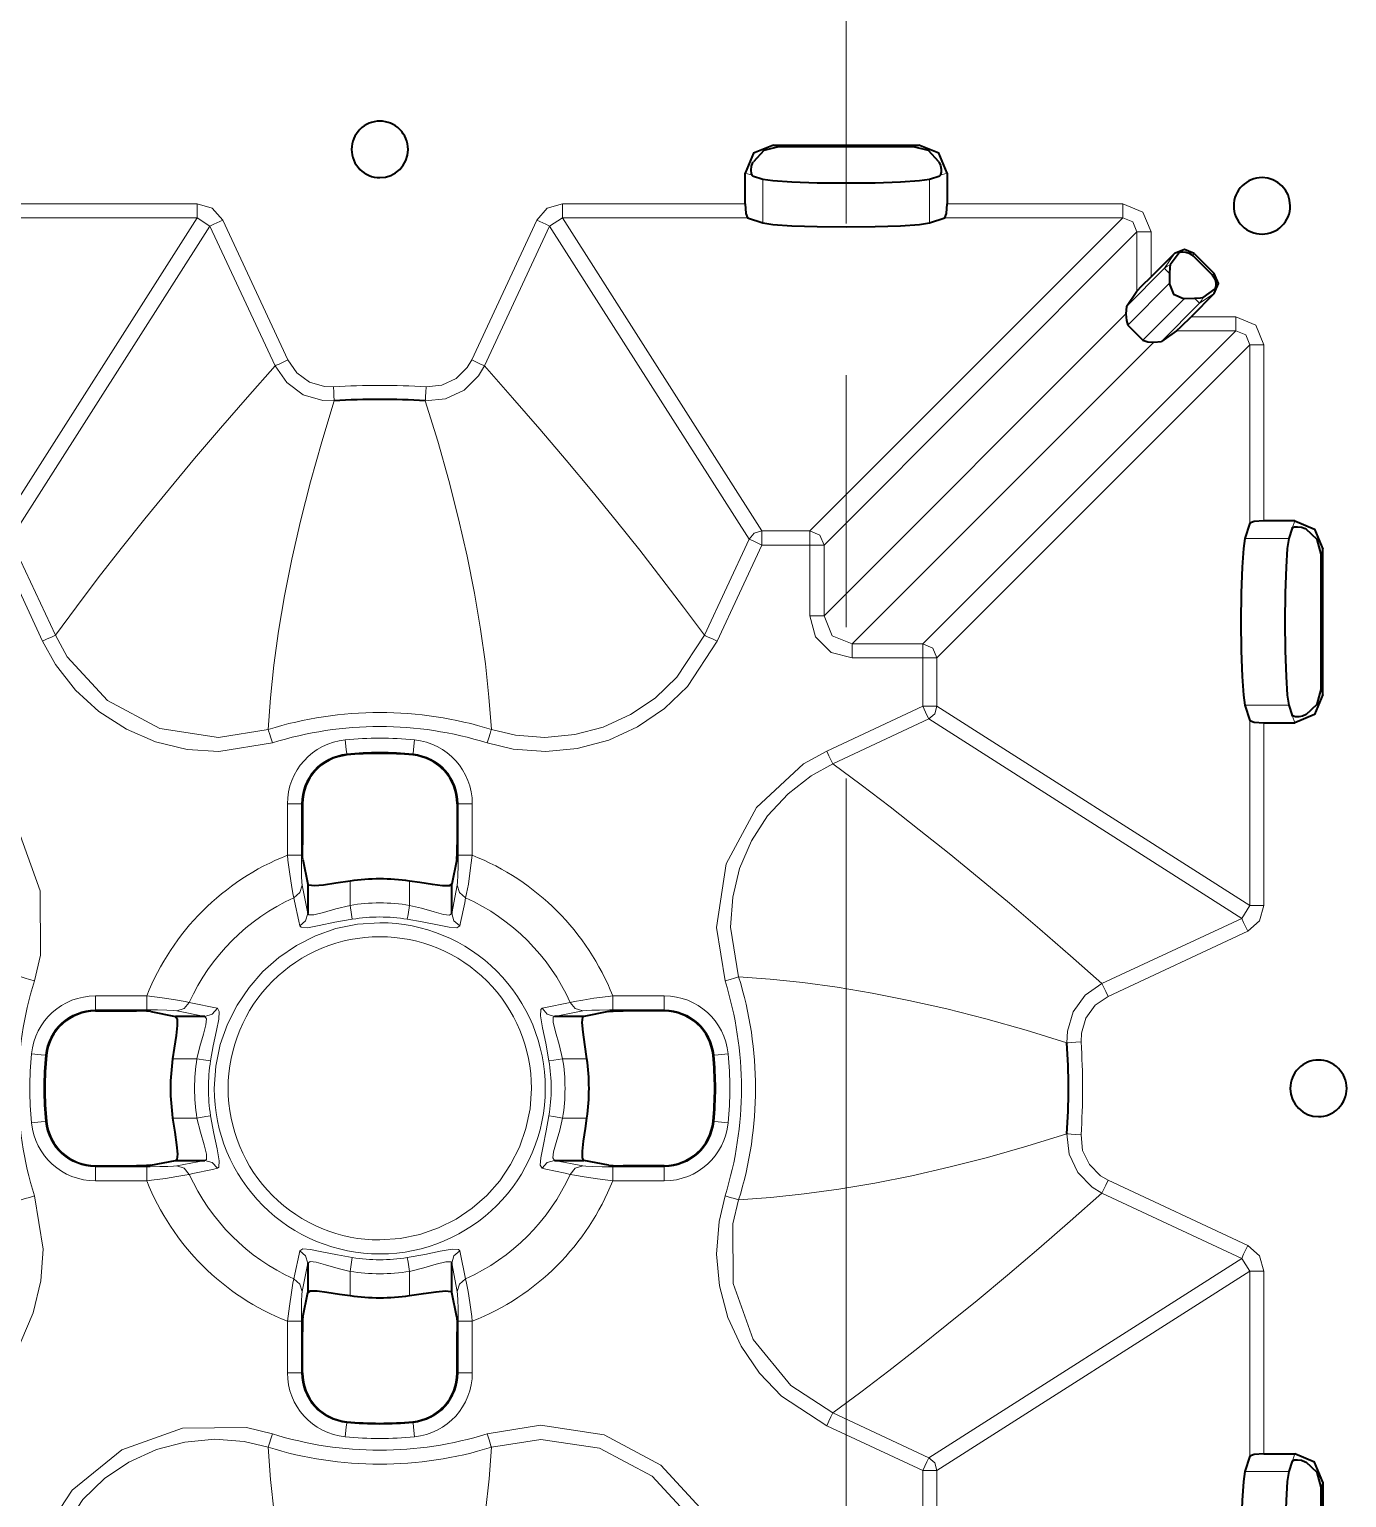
# Model space of a CAD drawing. Header units: millimetres. Extents: x 0 to 2941, y -405 to 1422.
# Drawn here: x 596.7 to 690.1, y 1024.2 to 1128.2 of the extents above; entities that cross this region are included whole.
import ezdxf

# ---------------------------------------------------------------- set-up
doc = ezdxf.new("R2010")
doc.units = ezdxf.units.MM
doc.layers.add('FINE', color=9, linetype='Continuous')
doc.layers.add('OUTLINE', color=7, linetype='Continuous')

msp = doc.modelspace()

# ---------------------------------------------------------------- linework, layer by layer
at = {"layer": 'FINE', "lineweight": 9}
for p, q in [((654.61, 1132.29), (654.61, 1114.43)), ((649.82, 1119.88), (649.47, 1119.99)), ((659.75, 1119.99), (659.39, 1119.88)), ((647.46, 1118.01), (647.94, 1117.86)), ((661.27, 1117.86), (661.76, 1118.01)), ((648.7, 1117.59), (648.7, 1114.49)), ((660.52, 1114.49), (660.52, 1117.59)), ((595.68, 1115.84), (608.63, 1115.84)), ((634.51, 1115.84), (647.46, 1115.84)), ((661.76, 1115.84), (674.21, 1115.84)), ((594.5, 1092.67), (608.63, 1114.84)), ((608.63, 1114.84), (595.51, 1114.84)), ((609.53, 1114.26), (608.63, 1114.84)), ((634.51, 1114.84), (633.6, 1114.26)), ((634.51, 1114.84), (648.63, 1092.67)), ((647.62, 1114.84), (634.51, 1114.84)), ((609.53, 1114.26), (595.41, 1092.09)), ((614.15, 1104.36), (609.53, 1114.26)), ((610.44, 1114.68), (615.05, 1104.78)), ((628.08, 1104.78), (632.7, 1114.68)), ((633.6, 1114.26), (628.98, 1104.36)), ((647.73, 1092.09), (633.6, 1114.26)), ((675.21, 1113.84), (653.04, 1091.67)), ((675.21, 1109.64), (675.21, 1113.84)), ((676.21, 1113.84), (676.21, 1110.66)), ((679.17, 1112.16), (679.27, 1112.31)), ((677.16, 1111.27), (674.46, 1108.57)), ((680.69, 1110.9), (680.54, 1110.8)), ((674.56, 1107.25), (677.52, 1110.21)), ((678.58, 1109.14), (675.63, 1106.18)), ((676.94, 1106.08), (679.65, 1108.79)), ((679.65, 1108.79), (680.69, 1109.48)), ((679.04, 1107.84), (682.21, 1107.84)), ((683.21, 1105.84), (661.04, 1083.67)), ((683.21, 1093.22), (683.21, 1105.84)), ((684.21, 1105.84), (684.21, 1093.38)), ((654.61, 1103.71), (654.61, 1085.85)), ((686.23, 1092.9), (686.39, 1093.38)), ((595.41, 1092.09), (598.58, 1085.28)), ((648.63, 1092.67), (652.04, 1092.67)), ((682.86, 1092.14), (685.97, 1092.14)), ((597.67, 1084.86), (594.5, 1091.67)), ((648.63, 1091.67), (645.46, 1084.86)), ((652.04, 1091.67), (648.63, 1091.67)), ((652.04, 1086.66), (652.04, 1091.67)), ((688.37, 1091.37), (688.26, 1091.02)), ((661.04, 1083.67), (661.04, 1080.26)), ((688.26, 1081.44), (688.37, 1081.09)), ((653.24, 1077.08), (660.04, 1080.26)), ((661.04, 1080.26), (683.21, 1066.13)), ((685.97, 1080.32), (682.86, 1080.32)), ((686.39, 1079.08), (686.23, 1079.56)), ((660.46, 1079.35), (653.66, 1076.18)), ((682.64, 1065.23), (660.46, 1079.35)), ((683.21, 1066.13), (683.21, 1079.25)), ((619.22, 1076.8), (619.22, 1076.88)), ((623.92, 1076.88), (623.91, 1076.8)), ((654.61, 1075.13), (654.61, 967.94)), ((615.02, 1069.7), (615.02, 1073.34)), ((616.02, 1073.34), (616.09, 1073.34)), ((616.02, 1073.34), (616.02, 1069.7)), ((627.05, 1073.34), (627.12, 1073.34)), ((627.12, 1069.7), (627.12, 1073.34)), ((628.12, 1073.34), (628.12, 1069.7)), ((616.07, 1067.58), (616.47, 1065.58)), ((619.46, 1066.15), (619.46, 1067.87)), ((623.67, 1067.87), (623.67, 1066.15)), ((626.67, 1065.58), (627.06, 1067.58)), ((682.64, 1065.23), (683.21, 1066.13)), ((672.73, 1060.61), (682.64, 1065.23)), ((683.06, 1064.32), (673.16, 1059.7)), ((601.42, 1059.74), (605.06, 1059.74)), ((638.07, 1059.74), (641.72, 1059.74)), ((605.06, 1058.74), (601.42, 1058.74)), ((601.42, 1058.67), (601.42, 1058.74)), ((609.18, 1058.29), (607.18, 1058.68)), ((635.96, 1058.68), (633.95, 1058.29)), ((641.72, 1058.74), (638.07, 1058.74)), ((641.72, 1058.74), (641.72, 1058.67)), ((597.88, 1055.54), (597.95, 1055.53)), ((645.18, 1055.53), (645.25, 1055.54)), ((606.89, 1055.29), (608.61, 1055.29)), ((634.52, 1055.29), (636.24, 1055.29)), ((597.95, 1050.85), (597.88, 1050.84)), ((608.61, 1051.09), (606.89, 1051.09)), ((645.25, 1050.84), (645.18, 1050.85)), ((601.42, 1047.64), (601.42, 1047.71)), ((601.42, 1047.64), (605.06, 1047.64)), ((607.18, 1047.7), (609.18, 1048.09)), ((633.95, 1048.09), (635.96, 1047.7)), ((638.07, 1047.64), (641.72, 1047.64)), ((641.72, 1047.71), (641.72, 1047.64)), ((605.06, 1046.64), (601.42, 1046.64)), ((641.72, 1046.64), (638.07, 1046.64)), ((673.16, 1046.68), (683.06, 1042.06)), ((682.64, 1041.15), (672.73, 1045.77)), ((660.46, 1027.03), (682.64, 1041.15)), ((683.21, 1040.25), (682.64, 1041.15)), ((616.47, 1040.8), (616.07, 1038.8)), ((619.46, 1038.51), (619.46, 1040.23)), ((627.06, 1038.8), (626.67, 1040.8)), ((683.21, 1040.25), (661.04, 1026.12)), ((683.21, 1027.13), (683.21, 1040.25)), ((684.21, 1040.25), (684.21, 1027.3)), ((615.02, 1033.04), (615.02, 1036.69)), ((616.02, 1036.69), (616.02, 1033.04)), ((628.12, 1036.69), (628.12, 1033.04)), ((616.09, 1033.04), (616.02, 1033.04)), ((627.12, 1033.04), (627.05, 1033.04)), ((619.22, 1029.51), (619.22, 1029.58)), ((623.91, 1029.58), (623.92, 1029.51)), ((653.66, 1030.2), (660.46, 1027.03)), ((686.39, 1027.3), (686.23, 1026.82)), ((661.04, 1026.12), (661.04, 1022.71)), ((685.97, 1026.06), (682.86, 1026.06)), ((688.26, 1024.94), (688.37, 1025.29))]:
    msp.add_line(p, q, dxfattribs=at)
for points in [[(608.63, 1114.84), (608.63, 1115.15), (608.63, 1115.84)], [(608.63, 1115.84), (609.7, 1115.52), (610.44, 1114.68)], [(632.7, 1114.68), (633.43, 1115.52), (634.51, 1115.84)], [(634.51, 1114.84), (634.51, 1115.15), (634.51, 1115.84)], [(674.21, 1114.84), (674.21, 1115.15), (674.21, 1115.84)], [(674.21, 1115.84), (675.63, 1115.25), (676.21, 1113.84)], [(652.04, 1092.67), (674.21, 1114.84), (661.59, 1114.84)], [(675.21, 1113.84), (674.92, 1114.55), (674.21, 1114.84)], [(609.53, 1114.26), (609.81, 1114.39), (610.44, 1114.68)], [(633.6, 1114.26), (633.32, 1114.39), (632.7, 1114.68)], [(675.21, 1113.84), (675.52, 1113.84), (676.21, 1113.84)], [(677.86, 1112.31), (677.16, 1111.27), (677.35, 1111.42), (677.57, 1111.51)], [(677.52, 1110.91), (677.26, 1111.17), (677.16, 1111.27)], [(679.65, 1108.79), (679.55, 1108.89), (679.29, 1109.15)], [(679.65, 1108.79), (679.79, 1108.98), (679.89, 1109.19)], [(653.04, 1091.67), (653.04, 1086.66), (674.42, 1108.04)], [(682.21, 1107.84), (682.21, 1107.15), (682.21, 1106.84)], [(682.21, 1107.84), (683.63, 1107.25), (684.21, 1105.84)], [(660.04, 1084.67), (682.21, 1106.84), (678.02, 1106.84)], [(683.21, 1105.84), (682.92, 1106.55), (682.21, 1106.84)], [(676.41, 1106.04), (655.04, 1084.67), (660.04, 1084.67)], [(684.21, 1105.84), (683.52, 1105.84), (683.21, 1105.84)], [(598.58, 1085.28), (600.07, 1087.3), (601.62, 1089.34), (603.24, 1091.42), (604.93, 1093.52), (606.67, 1095.66), (608.45, 1097.79), (610.29, 1099.95), (612.19, 1102.14), (614.15, 1104.36)], [(614.15, 1104.36), (614.23, 1104.4), (614.43, 1104.49), (614.72, 1104.62), (615.05, 1104.78)], [(618.34, 1101.88), (617.53, 1101.9), (616.14, 1102.31), (614.97, 1103.17), (614.15, 1104.36)], [(615.05, 1104.78), (615.69, 1103.86), (616.59, 1103.21), (617.65, 1102.89), (618.28, 1102.87)], [(628.98, 1104.36), (628.57, 1103.66), (627.54, 1102.64), (626.23, 1102.02), (624.79, 1101.88)], [(624.86, 1102.87), (625.96, 1102.99), (626.97, 1103.46), (627.76, 1104.24), (628.08, 1104.78)], [(628.98, 1104.36), (628.9, 1104.4), (628.7, 1104.49), (628.41, 1104.62), (628.08, 1104.78)], [(628.98, 1104.36), (630.98, 1102.1), (632.91, 1099.87), (634.78, 1097.67), (636.59, 1095.51), (638.33, 1093.37), (639.98, 1091.3), (641.56, 1089.27), (643.09, 1087.26), (644.56, 1085.28)], [(618.34, 1101.88), (618.34, 1101.97), (618.32, 1102.19), (618.3, 1102.5), (618.28, 1102.87)], [(624.79, 1101.88), (624.8, 1101.97), (624.81, 1102.19), (624.83, 1102.5), (624.86, 1102.87)], [(618.34, 1101.88), (617.45, 1098.97), (616.65, 1096.14), (615.94, 1093.37), (615.33, 1090.68), (614.82, 1088.07), (614.4, 1085.58), (614.07, 1083.17), (613.83, 1080.85), (613.66, 1078.61)], [(629.47, 1078.61), (629.3, 1080.89), (629.05, 1083.26), (628.71, 1085.72), (628.28, 1088.25), (627.76, 1090.87), (627.15, 1093.52), (626.46, 1096.24), (625.67, 1099.02), (624.79, 1101.88)], [(644.56, 1085.28), (647.73, 1092.09), (648.1, 1092.51), (648.63, 1092.67)], [(648.63, 1091.67), (648.01, 1091.96), (647.73, 1092.09)], [(648.63, 1091.67), (648.63, 1092.35), (648.63, 1092.67)], [(652.04, 1091.67), (652.04, 1092.35), (652.04, 1092.67)], [(652.04, 1092.67), (652.75, 1092.37), (653.04, 1091.67)], [(653.04, 1091.67), (652.73, 1091.67), (652.04, 1091.67)], [(653.04, 1086.66), (652.73, 1086.66), (652.04, 1086.66)], [(655.04, 1083.67), (653.54, 1084.07), (652.44, 1085.16), (652.04, 1086.66)], [(653.04, 1086.66), (653.62, 1085.25), (655.04, 1084.67)], [(597.67, 1084.86), (598.01, 1085.02), (598.3, 1085.15), (598.49, 1085.25), (598.58, 1085.28)], [(598.58, 1085.28), (599.42, 1083.76), (602.28, 1080.66), (605.99, 1078.68), (610.15, 1078.05), (613.66, 1078.61)], [(629.47, 1078.61), (631.17, 1078.21), (633.25, 1078.04), (635.38, 1078.24), (637.39, 1078.77), (639.34, 1079.66), (641.07, 1080.83), (642.61, 1082.31), (644.56, 1085.28)], [(645.46, 1084.86), (645.13, 1085.02), (644.84, 1085.15), (644.64, 1085.25), (644.56, 1085.28)], [(655.04, 1084.67), (655.04, 1084.35), (655.04, 1083.67)], [(660.04, 1084.67), (660.04, 1084.35), (660.04, 1083.67)], [(660.04, 1084.67), (660.75, 1084.37), (661.04, 1083.67)], [(660.04, 1080.26), (660.04, 1083.67), (655.04, 1083.67)], [(661.04, 1083.67), (660.73, 1083.67), (660.04, 1083.67)], [(661.04, 1080.26), (660.73, 1080.26), (660.04, 1080.26)], [(660.46, 1079.35), (660.33, 1079.63), (660.04, 1080.26)], [(661.04, 1080.26), (660.88, 1079.72), (660.46, 1079.35)], [(613.96, 1077.66), (613.85, 1078.01), (613.76, 1078.31), (613.69, 1078.52), (613.66, 1078.61)], [(629.17, 1077.66), (629.28, 1078.01), (629.38, 1078.31), (629.44, 1078.52), (629.47, 1078.61)], [(684.21, 1079.08), (684.21, 1066.13), (683.9, 1065.06), (683.06, 1064.32)], [(619.22, 1076.88), (619.19, 1077.18), (619.12, 1077.87)], [(623.92, 1076.88), (623.95, 1077.18), (624.02, 1077.87)], [(653.66, 1076.18), (653.62, 1076.26), (653.53, 1076.46), (653.39, 1076.75), (653.24, 1077.08)], [(653.66, 1076.18), (652.13, 1075.33), (650.49, 1074.06), (649.04, 1072.48), (647.9, 1070.73), (647.06, 1068.77), (646.57, 1066.74), (646.42, 1064.6), (646.99, 1061.09)], [(653.66, 1076.18), (655.67, 1074.69), (657.72, 1073.13), (659.79, 1071.51), (661.9, 1069.83), (664.04, 1068.08), (666.17, 1066.31), (668.32, 1064.47), (670.51, 1062.57), (672.73, 1060.61)], [(616.02, 1073.34), (615.71, 1073.34), (615.02, 1073.34)], [(628.12, 1073.34), (627.42, 1073.34), (627.12, 1073.34)], [(616.02, 1069.7), (615.71, 1069.7), (615.02, 1069.7)], [(615.48, 1066.68), (615.41, 1067), (615.31, 1067.57), (615.19, 1068.37), (615.06, 1069.36), (615.02, 1069.7)], [(616.02, 1069.7), (616.02, 1069.46), (616.02, 1068.76), (616.03, 1068.2), (616.05, 1067.8), (616.07, 1067.58)], [(627.06, 1067.58), (627.08, 1067.79), (627.1, 1068.27), (627.11, 1068.94), (627.12, 1069.7)], [(628.12, 1069.7), (627.42, 1069.7), (627.12, 1069.7)], [(628.12, 1069.7), (627.98, 1068.62), (627.84, 1067.66), (627.72, 1066.99), (627.65, 1066.68)], [(616.07, 1067.58), (615.91, 1067.05), (615.48, 1066.68)], [(627.65, 1066.68), (627.22, 1067.05), (627.06, 1067.58)], [(616.47, 1065.58), (616.53, 1065.48), (616.89, 1065.47), (617.57, 1065.64), (618.46, 1065.9), (619.46, 1066.15)], [(619.62, 1065.17), (619.57, 1065.51), (619.46, 1066.15)], [(623.51, 1065.17), (623.57, 1065.51), (623.67, 1066.15)], [(623.67, 1066.15), (624.53, 1065.94), (625.41, 1065.69), (626.07, 1065.51), (626.5, 1065.45), (626.67, 1065.58)], [(627.65, 1066.68), (627.58, 1066.34), (627.28, 1064.94), (627.23, 1064.69)], [(684.21, 1066.13), (683.52, 1066.13), (683.21, 1066.13)], [(616.47, 1065.58), (616.31, 1065.06), (615.9, 1064.69)], [(619.62, 1065.17), (618.38, 1064.95), (617.28, 1064.72), (616.44, 1064.57), (615.99, 1064.6), (615.9, 1064.69)], [(627.23, 1064.69), (626.82, 1065.06), (626.67, 1065.58)], [(683.06, 1064.32), (682.77, 1064.94), (682.64, 1065.23)], [(597.1, 1060.8), (596.75, 1060.91), (596.44, 1061), (596.23, 1061.07), (596.15, 1061.09)], [(646.99, 1061.09), (646.9, 1061.07), (646.69, 1061), (646.39, 1060.91), (646.03, 1060.8)], [(670.25, 1056.41), (667.35, 1057.31), (664.51, 1058.11), (661.75, 1058.81), (659.06, 1059.42), (656.45, 1059.94), (653.96, 1060.36), (651.55, 1060.69), (649.23, 1060.93), (646.99, 1061.09)], [(601.42, 1058.74), (601.42, 1059.05), (601.42, 1059.74)], [(605.06, 1059.74), (605.06, 1059.05), (605.06, 1058.74)], [(605.06, 1059.74), (606.14, 1059.6), (607.1, 1059.46), (607.77, 1059.34), (608.07, 1059.28)], [(635.06, 1059.28), (635.37, 1059.35), (635.94, 1059.44), (636.74, 1059.57), (637.74, 1059.7), (638.07, 1059.74)], [(638.07, 1059.74), (638.07, 1059.05), (638.07, 1058.74)], [(641.72, 1059.74), (641.72, 1059.05), (641.72, 1058.74)], [(670.25, 1056.41), (670.28, 1057.23), (670.69, 1058.61), (671.54, 1059.78), (672.73, 1060.61)], [(673.16, 1059.7), (672.24, 1059.07), (671.59, 1058.17), (671.27, 1057.1), (671.25, 1056.48)], [(673.16, 1059.7), (673, 1060.04), (672.86, 1060.33), (672.77, 1060.53), (672.73, 1060.61)], [(607.18, 1058.68), (606.96, 1058.7), (606.49, 1058.72), (605.82, 1058.74), (605.06, 1058.74)], [(608.07, 1059.28), (607.71, 1058.85), (607.18, 1058.68)], [(608.07, 1059.28), (608.42, 1059.2), (609.82, 1058.91), (610.06, 1058.86)], [(610.06, 1058.86), (609.7, 1058.45), (609.18, 1058.29)], [(633.55, 1055.14), (633.32, 1056.38), (633.09, 1057.48), (632.95, 1058.32), (632.97, 1058.77), (633.07, 1058.86)], [(633.07, 1058.86), (633.42, 1058.93), (634.81, 1059.23), (635.06, 1059.28)], [(633.07, 1058.86), (633.43, 1058.45), (633.95, 1058.29)], [(635.06, 1059.28), (635.42, 1058.85), (635.96, 1058.68)], [(638.07, 1058.74), (637.84, 1058.74), (637.14, 1058.73), (636.58, 1058.72), (636.18, 1058.7), (635.96, 1058.68)], [(608.61, 1055.29), (608.82, 1056.15), (609.07, 1057.03), (609.25, 1057.69), (609.3, 1058.12), (609.18, 1058.29)], [(633.95, 1058.29), (633.86, 1058.23), (633.85, 1057.87), (634.02, 1057.19), (634.27, 1056.3), (634.52, 1055.29)], [(597.88, 1055.54), (597.58, 1055.57), (596.89, 1055.64)], [(645.25, 1055.54), (645.55, 1055.57), (646.25, 1055.64)], [(671.25, 1056.48), (670.88, 1056.46), (670.56, 1056.44), (670.34, 1056.42), (670.25, 1056.41)], [(609.58, 1055.14), (609.24, 1055.19), (608.61, 1055.29)], [(633.55, 1055.14), (633.89, 1055.19), (634.52, 1055.29)], [(597.88, 1050.84), (597.58, 1050.81), (596.89, 1050.74)], [(609.58, 1051.25), (609.24, 1051.19), (608.61, 1051.09)], [(609.18, 1048.09), (609.28, 1048.15), (609.29, 1048.52), (609.12, 1049.19), (608.86, 1050.08), (608.61, 1051.09)], [(609.58, 1051.25), (609.81, 1050), (610.04, 1048.9), (610.18, 1048.06), (610.16, 1047.61), (610.06, 1047.53)], [(633.55, 1051.25), (633.89, 1051.19), (634.52, 1051.09)], [(634.52, 1051.09), (634.32, 1050.23), (634.06, 1049.35), (633.88, 1048.69), (633.83, 1048.26), (633.95, 1048.09)], [(645.25, 1050.84), (645.55, 1050.81), (646.25, 1050.74)], [(646.99, 1045.29), (649.27, 1045.45), (651.64, 1045.71), (654.09, 1046.05), (656.63, 1046.48), (659.25, 1047), (661.89, 1047.6), (664.61, 1048.3), (667.4, 1049.09), (670.25, 1049.97)], [(671.25, 1049.9), (670.88, 1049.92), (670.56, 1049.95), (670.34, 1049.96), (670.25, 1049.97)], [(672.73, 1045.77), (672.03, 1046.18), (671.02, 1047.22), (670.4, 1048.53), (670.25, 1049.97)], [(671.25, 1049.9), (671.36, 1048.79), (671.84, 1047.79), (672.62, 1046.99), (673.16, 1046.68)], [(601.42, 1047.64), (601.42, 1047.33), (601.42, 1046.64)], [(605.06, 1047.64), (605.29, 1047.64), (605.99, 1047.65), (606.55, 1047.66), (606.96, 1047.68), (607.18, 1047.7)], [(605.06, 1047.64), (605.06, 1047.33), (605.06, 1046.64)], [(607.18, 1047.7), (607.71, 1047.53), (608.07, 1047.1)], [(610.06, 1047.53), (609.7, 1047.94), (609.18, 1048.09)], [(633.95, 1048.09), (633.43, 1047.94), (633.07, 1047.53)], [(635.06, 1047.1), (634.71, 1047.18), (633.32, 1047.47), (633.07, 1047.53)], [(635.96, 1047.7), (635.42, 1047.53), (635.06, 1047.1)], [(635.96, 1047.7), (636.17, 1047.68), (636.65, 1047.66), (637.32, 1047.64), (638.07, 1047.64)], [(638.07, 1047.64), (638.07, 1047.33), (638.07, 1046.64)], [(641.72, 1047.64), (641.72, 1047.33), (641.72, 1046.64)], [(608.07, 1047.1), (607.76, 1047.04), (607.19, 1046.94), (606.39, 1046.81), (605.39, 1046.68), (605.06, 1046.64)], [(638.07, 1046.64), (636.99, 1046.78), (636.04, 1046.92), (635.36, 1047.04), (635.06, 1047.1)], [(673.16, 1046.68), (673, 1046.34), (672.86, 1046.06), (672.77, 1045.86), (672.73, 1045.77)], [(597.1, 1045.58), (597.71, 1041.8), (597.56, 1039.55), (597.02, 1037.3), (596.14, 1035.23), (594.89, 1033.29), (593.37, 1031.63), (591.54, 1030.21), (589.89, 1029.3)], [(597.1, 1045.58), (596.75, 1045.47), (596.44, 1045.38), (596.23, 1045.31), (596.15, 1045.29)], [(646.99, 1045.29), (646.9, 1045.31), (646.69, 1045.38), (646.39, 1045.47), (646.03, 1045.58)], [(646.99, 1045.29), (646.59, 1043.59), (646.61, 1039.38), (648.03, 1035.41), (650.69, 1032.14), (653.66, 1030.2)], [(672.73, 1045.77), (670.47, 1043.78), (668.25, 1041.84), (666.05, 1039.97), (663.88, 1038.17), (661.75, 1036.43), (659.68, 1034.78), (657.64, 1033.19), (655.64, 1031.67), (653.66, 1030.2)], [(683.06, 1042.06), (682.77, 1041.44), (682.64, 1041.15)], [(683.06, 1042.06), (683.9, 1041.32), (684.21, 1040.25)], [(615.48, 1039.7), (615.55, 1040.04), (615.85, 1041.44), (615.9, 1041.69)], [(615.9, 1041.69), (616.31, 1041.32), (616.47, 1040.8)], [(619.46, 1040.23), (618.61, 1040.44), (617.72, 1040.69), (617.07, 1040.87), (616.63, 1040.93), (616.47, 1040.8)], [(619.62, 1041.21), (619.57, 1040.87), (619.46, 1040.23)], [(623.51, 1041.21), (624.75, 1041.43), (625.85, 1041.66), (626.69, 1041.81), (627.15, 1041.78), (627.23, 1041.69)], [(623.67, 1040.23), (623.57, 1040.87), (623.51, 1041.21)], [(626.67, 1040.8), (626.82, 1041.32), (627.23, 1041.69)], [(627.23, 1041.69), (627.31, 1041.34), (627.6, 1039.94), (627.65, 1039.7)], [(626.67, 1040.8), (626.6, 1040.9), (626.24, 1040.91), (625.57, 1040.74), (624.68, 1040.48), (623.67, 1040.23)], [(684.21, 1040.25), (683.52, 1040.25), (683.21, 1040.25)], [(615.02, 1036.69), (615.16, 1037.77), (615.3, 1038.72), (615.41, 1039.39), (615.48, 1039.7)], [(615.48, 1039.7), (615.91, 1039.33), (616.07, 1038.8)], [(627.06, 1038.8), (627.22, 1039.33), (627.65, 1039.7)], [(627.65, 1039.7), (627.72, 1039.39), (627.82, 1038.81), (627.94, 1038.02), (628.08, 1037.02), (628.12, 1036.69)], [(616.07, 1038.8), (616.05, 1038.59), (616.03, 1038.11), (616.02, 1037.44), (616.02, 1036.69)], [(627.12, 1033.04), (627.12, 1036.69), (627.12, 1036.92), (627.11, 1037.62), (627.1, 1038.18), (627.08, 1038.58), (627.06, 1038.8)], [(615.02, 1036.69), (615.71, 1036.69), (616.02, 1036.69)], [(627.12, 1036.69), (627.42, 1036.69), (628.12, 1036.69)], [(615.02, 1033.04), (615.71, 1033.04), (616.02, 1033.04)], [(627.12, 1033.04), (627.42, 1033.04), (628.12, 1033.04)], [(619.12, 1028.51), (619.19, 1029.2), (619.22, 1029.51)], [(623.92, 1029.51), (623.95, 1029.2), (624.02, 1028.51)], [(653.66, 1030.2), (653.62, 1030.12), (653.53, 1029.92), (653.39, 1029.63), (653.24, 1029.3)], [(613.66, 1027.77), (613.69, 1027.86), (613.76, 1028.07), (613.85, 1028.37), (613.96, 1028.72)], [(629.47, 1027.77), (629.44, 1027.86), (629.38, 1028.07), (629.28, 1028.37), (629.17, 1028.72)], [(613.66, 1027.77), (611.96, 1028.17), (609.89, 1028.34), (607.75, 1028.14), (605.74, 1027.61), (603.79, 1026.72), (602.07, 1025.56), (600.52, 1024.07), (598.58, 1021.1)], [(613.66, 1027.77), (613.83, 1025.49), (614.08, 1023.12), (614.42, 1020.66), (614.85, 1018.13), (615.37, 1015.51), (615.98, 1012.86), (616.67, 1010.14), (617.46, 1007.36), (618.34, 1004.5)], [(624.79, 1004.5), (625.69, 1007.41), (626.49, 1010.24), (627.19, 1013.01), (627.8, 1015.7), (628.31, 1018.31), (628.73, 1020.8), (629.06, 1023.21), (629.31, 1025.53), (629.47, 1027.77)], [(644.56, 1021.1), (643.71, 1022.62), (640.86, 1025.72), (637.14, 1027.7), (632.98, 1028.33), (629.47, 1027.77)], [(660.46, 1027.03), (660.33, 1026.75), (660.04, 1026.12)], [(660.46, 1027.03), (660.88, 1026.66), (661.04, 1026.12)], [(661.04, 1026.12), (660.73, 1026.12), (660.04, 1026.12)]]:
    msp.add_lwpolyline(points, dxfattribs=at)
for points in [[(624.86, 1102.87, 0.033061), (618.28, 1102.87)], [(645.46, 1084.86), (643.36, 1081.65), (641.74, 1080.09), (639.83, 1078.79), (637.79, 1077.85), (635.55, 1077.25), (633.32, 1077.05), (631.01, 1077.22), (629.17, 1077.66, 0.151846), (613.96, 1077.66), (610.17, 1077.05), (607.93, 1077.2), (605.68, 1077.74), (603.61, 1078.62), (601.67, 1079.87), (600.01, 1081.39), (598.59, 1083.21), (597.67, 1084.86)], [(583.09, 1080.26), (589.89, 1077.08), (593.11, 1074.99), (595.97, 1071.46), (597.5, 1067.18), (597.53, 1062.63), (597.1, 1060.8, 0.151878), (597.1, 1045.58)], [(629.47, 1078.61, 0.151877), (613.66, 1078.61)], [(619.12, 1077.87, 0.385546), (615.02, 1073.34)], [(624.02, 1077.87, 0.049527), (619.12, 1077.87)], [(628.12, 1073.34, 0.385521), (624.02, 1077.87)], [(619.22, 1076.88, 0.385495), (616.02, 1073.34)], [(623.92, 1076.88, 0.04952), (619.22, 1076.88)], [(627.12, 1073.34, 0.385525), (623.92, 1076.88)], [(660.04, 1022.71), (660.04, 1026.12), (653.24, 1029.3), (650.03, 1031.39), (648.47, 1033.01), (647.16, 1034.93), (646.23, 1036.97), (645.63, 1039.2), (645.42, 1041.44), (645.6, 1043.75), (646.03, 1045.58, 0.151878), (646.03, 1060.8), (645.42, 1064.58), (646.11, 1069.08), (648.25, 1073.09), (651.59, 1076.17), (653.24, 1077.08)], [(615.02, 1069.7, 0.206663), (605.06, 1059.74)], [(638.07, 1059.74, 0.206666), (628.12, 1069.7)], [(615.9, 1064.69), (615.83, 1065.04), (615.53, 1066.44), (615.48, 1066.68, 0.182791), (608.07, 1059.28)], [(623.67, 1066.15, 0.080666), (619.46, 1066.15)], [(635.06, 1059.28, 0.18277), (627.65, 1066.68)], [(627.23, 1064.69), (627.02, 1064.56), (626.48, 1064.6), (625.66, 1064.76), (624.57, 1064.98), (623.51, 1065.17, 0.080628), (619.62, 1065.17)], [(646.99, 1045.29, 0.151867), (646.99, 1061.09)], [(601.42, 1059.74, 0.385532), (596.89, 1055.64)], [(646.25, 1055.64, 0.385523), (641.72, 1059.74)], [(601.42, 1058.74, 0.385532), (597.88, 1055.54)], [(610.06, 1058.86), (610.19, 1058.64), (610.16, 1058.1), (610, 1057.28), (609.77, 1056.19), (609.58, 1055.14, 0.080622), (609.58, 1051.25)], [(645.25, 1055.54, 0.38554), (641.72, 1058.74)], [(596.89, 1055.64, 0.049472), (596.89, 1050.74, 0.385535), (601.42, 1046.64)], [(597.88, 1055.54, 0.049515), (597.88, 1050.84)], [(641.72, 1046.64, 0.385527), (646.25, 1050.74, 0.049524), (646.25, 1055.64)], [(645.25, 1050.84, 0.049487), (645.25, 1055.54)], [(671.25, 1049.9, 0.033081), (671.25, 1056.48)], [(608.61, 1055.29, 0.080591), (608.61, 1051.09)], [(633.07, 1047.53), (632.94, 1047.74), (632.98, 1048.28), (633.14, 1049.1), (633.36, 1050.19), (633.55, 1051.25, 0.080622), (633.55, 1055.14)], [(636.24, 1051.09), (634.52, 1051.09, 0.080621), (634.52, 1055.29)], [(597.88, 1050.84, 0.38554), (601.42, 1047.64)], [(641.72, 1047.64, 0.385532), (645.25, 1050.84)], [(610.06, 1047.53), (609.71, 1047.45), (608.32, 1047.15), (608.07, 1047.1, 0.182781), (615.48, 1039.7)], [(605.06, 1046.64, 0.206666), (615.02, 1036.69)], [(627.65, 1039.7, 0.182791), (635.06, 1047.1)], [(628.12, 1036.69, 0.206663), (638.07, 1046.64)], [(615.9, 1041.69), (616.12, 1041.82), (616.66, 1041.78), (617.47, 1041.62), (618.56, 1041.4), (619.62, 1041.21, 0.080633), (623.51, 1041.21)], [(619.46, 1040.23, 0.080666), (623.67, 1040.23), (623.67, 1038.51)], [(615.02, 1033.04, 0.385521), (619.12, 1028.51)], [(616.02, 1033.04, 0.385539), (619.22, 1029.51)], [(623.92, 1029.51, 0.385535), (627.12, 1033.04)], [(624.02, 1028.51, 0.38555), (628.12, 1033.04)], [(619.22, 1029.51, 0.04952), (623.92, 1029.51)], [(597.67, 1021.52), (599.77, 1024.73), (603.3, 1027.59), (607.58, 1029.13), (612.12, 1029.16), (613.96, 1028.72, 0.151851), (629.17, 1028.72), (632.96, 1029.33), (637.46, 1028.65), (641.47, 1026.51), (644.55, 1023.17)], [(619.12, 1028.51, 0.049524), (624.02, 1028.51)], [(613.66, 1027.77, 0.151877), (629.47, 1027.77)]]:
    msp.add_lwpolyline(points, format="xyb", dxfattribs=at)
for points in [[(609.84, 1053.19, 0.414214), (621.57, 1041.46, 0.414209), (633.29, 1053.19, 0.414218), (621.57, 1064.92), (619.98, 1064.81), (618.46, 1064.5), (617.02, 1063.99), (615.67, 1063.31), (614.42, 1062.46), (613.29, 1061.47), (612.3, 1060.34), (611.45, 1059.09), (610.77, 1057.74), (610.26, 1056.29), (609.95, 1054.77)], [(632.31, 1053.19, 0.414218), (621.57, 1063.93, 0.414214), (610.82, 1053.19, 0.414214), (621.57, 1042.45), (623.02, 1042.55), (624.41, 1042.83), (625.73, 1043.3), (626.97, 1043.92), (628.11, 1044.7), (629.15, 1045.61), (630.06, 1046.64), (630.83, 1047.79), (631.46, 1049.03), (631.92, 1050.35), (632.21, 1051.74)]]:
    msp.add_lwpolyline(points, format="xyb", close=True, dxfattribs=at)
at = {"layer": 'OUTLINE', "lineweight": 40}
for p, q in [((649.47, 1119.99), (659.75, 1119.99)), ((659.39, 1119.88), (649.82, 1119.88)), ((647.46, 1115.84), (647.46, 1118.01)), ((661.76, 1118.01), (661.76, 1115.84)), ((647.98, 1117.82), (647.94, 1117.86)), ((647.98, 1117.82), (648.7, 1117.59)), ((660.52, 1117.59), (661.24, 1117.82)), ((661.27, 1117.86), (661.24, 1117.82)), ((660.52, 1114.49), (661.59, 1114.84)), ((676.21, 1110.66), (677.86, 1112.31)), ((678.2, 1112.36), (677.57, 1111.51)), ((679.17, 1112.16), (679.2, 1112.14)), ((679.2, 1112.14), (680.51, 1110.82)), ((679.27, 1112.31), (680.69, 1110.9)), ((677.52, 1110.91), (677.52, 1110.21)), ((674.46, 1108.57), (675.21, 1109.64)), ((677.52, 1110.21), (677.52, 1110.14)), ((679.89, 1109.19), (680.74, 1109.82)), ((674.46, 1108.57), (674.42, 1108.04)), ((680.69, 1109.48), (679.04, 1107.84)), ((674.56, 1107.25), (675.63, 1106.18)), ((678.02, 1106.84), (676.94, 1106.08)), ((676.41, 1106.04), (676.94, 1106.08)), ((683.21, 1093.22), (682.86, 1092.14)), ((686.39, 1093.38), (684.21, 1093.38)), ((686.2, 1092.86), (685.97, 1092.14)), ((686.2, 1092.86), (686.23, 1092.9)), ((688.26, 1081.44), (688.26, 1091.02)), ((688.37, 1081.09), (688.37, 1091.37)), ((682.86, 1080.32), (683.21, 1079.25)), ((685.97, 1080.32), (686.2, 1079.6)), ((686.23, 1079.56), (686.2, 1079.6)), ((684.21, 1079.08), (686.39, 1079.08)), ((616.09, 1073.34), (616.09, 1070.43)), ((627.05, 1073.34), (627.05, 1070.43)), ((616.12, 1069.4), (616.47, 1067.65)), ((627.02, 1069.4), (626.67, 1067.65)), ((616.47, 1067.65), (616.47, 1065.58)), ((626.67, 1065.58), (626.67, 1067.65)), ((601.42, 1058.67), (604.33, 1058.67)), ((637.78, 1058.64), (636.03, 1058.29)), ((641.72, 1058.67), (638.81, 1058.67)), ((609.18, 1058.29), (607.1, 1058.29)), ((636.03, 1058.29), (633.95, 1058.29)), ((601.42, 1047.71), (604.33, 1047.71)), ((605.35, 1047.74), (607.1, 1048.09)), ((607.1, 1048.09), (609.18, 1048.09)), ((633.95, 1048.09), (636.03, 1048.09)), ((637.78, 1047.74), (636.03, 1048.09)), ((641.72, 1047.71), (638.81, 1047.71)), ((616.47, 1040.8), (616.47, 1038.73)), ((626.67, 1038.73), (626.67, 1040.8)), ((627.02, 1036.98), (626.67, 1038.73)), ((616.09, 1033.04), (616.09, 1035.95)), ((627.05, 1033.04), (627.05, 1035.95)), ((683.21, 1027.13), (682.86, 1026.06)), ((684.21, 1027.3), (686.39, 1027.3)), ((686.2, 1026.78), (686.23, 1026.82)), ((688.26, 1015.36), (688.26, 1024.94)), ((688.37, 1025.29), (688.37, 1015.01))]:
    msp.add_line(p, q, dxfattribs=at)
for points in [[(623.57, 1119.69, 0.414226), (621.57, 1121.69, 0.414226), (619.57, 1119.69, 0.414226), (621.57, 1117.69, 0.414176)], [(682.07, 1115.69, 0.414214), (684.07, 1113.69, 0.414226), (686.07, 1115.69, 0.414201), (684.07, 1117.69, 0.414214)], [(690.07, 1053.19, 0.414214), (688.07, 1055.19, 0.414226), (686.07, 1053.19, 0.414201), (688.07, 1051.19, 0.414214)]]:
    msp.add_lwpolyline(points, format="xyb", close=True, dxfattribs=at)
for points in [[(649.47, 1119.99), (648.04, 1119.42), (647.46, 1118.01)], [(661.76, 1118.01), (661.17, 1119.42), (659.75, 1119.99)], [(649.82, 1119.88), (648.78, 1119.6), (648.04, 1118.82)], [(661.17, 1118.82), (660.44, 1119.6), (659.39, 1119.88)], [(647.94, 1117.86), (647.89, 1117.99), (647.87, 1118.22), (647.91, 1118.49), (648, 1118.75), (648.04, 1118.82)], [(661.17, 1118.82), (661.29, 1118.55), (661.34, 1118.29), (661.34, 1118.07), (661.3, 1117.91), (661.27, 1117.86)], [(648.7, 1117.59), (649.41, 1117.48), (650.75, 1117.39), (652.55, 1117.33), (654.61, 1117.31), (656.66, 1117.33), (658.46, 1117.39), (659.8, 1117.48), (660.52, 1117.59)], [(647.46, 1115.84), (647.5, 1115.15), (647.62, 1114.84)], [(661.59, 1114.84), (661.71, 1115.15), (661.76, 1115.84)], [(647.62, 1114.84), (648.7, 1114.49), (649.41, 1114.37), (650.75, 1114.28), (652.55, 1114.22), (654.61, 1114.2), (656.66, 1114.22), (658.46, 1114.28), (659.8, 1114.37), (660.52, 1114.49)], [(679.27, 1112.31), (678.57, 1112.6), (677.86, 1112.31)], [(678.2, 1112.36), (678.28, 1112.4), (678.46, 1112.43), (678.67, 1112.42), (678.91, 1112.35), (679.11, 1112.22), (679.17, 1112.16)], [(676.21, 1110.66), (675.52, 1109.97), (675.21, 1109.64)], [(677.57, 1111.51), (677.54, 1111.33), (677.52, 1110.91)], [(680.51, 1110.82), (680.54, 1110.8), (680.69, 1110.6), (680.78, 1110.37), (680.81, 1110.17), (680.8, 1110), (680.76, 1109.87), (680.74, 1109.82)], [(680.69, 1109.48), (680.98, 1110.19), (680.69, 1110.9)], [(677.52, 1110.14), (677.81, 1109.43), (678.51, 1109.14)], [(678.51, 1109.14), (678.58, 1109.14), (679.29, 1109.15), (679.71, 1109.17), (679.89, 1109.19)], [(674.42, 1108.04), (674.46, 1107.57), (674.56, 1107.25)], [(678.02, 1106.84), (678.35, 1107.15), (679.04, 1107.84)], [(675.63, 1106.18), (675.99, 1106.07), (676.41, 1106.04)], [(684.21, 1093.38), (683.52, 1093.33), (683.21, 1093.22)], [(686.23, 1092.9), (686.37, 1092.95), (686.59, 1092.96), (686.86, 1092.93), (687.13, 1092.83), (687.2, 1092.8)], [(686.39, 1093.38), (687.79, 1092.79), (688.37, 1091.37)], [(682.86, 1092.14), (682.75, 1091.43), (682.66, 1090.09), (682.6, 1088.28), (682.58, 1086.23), (682.6, 1084.18), (682.66, 1082.37), (682.75, 1081.03), (682.86, 1080.32)], [(685.97, 1092.14), (685.86, 1091.43), (685.77, 1090.09), (685.71, 1088.28), (685.69, 1086.23), (685.71, 1084.18), (685.77, 1082.37), (685.86, 1081.03), (685.97, 1080.32)], [(688.26, 1091.02), (687.97, 1092.06), (687.2, 1092.8)], [(688.37, 1081.09), (687.79, 1079.67), (686.39, 1079.08)], [(687.2, 1079.66), (687.97, 1080.4), (688.26, 1081.44)], [(687.2, 1079.66), (686.93, 1079.55), (686.67, 1079.5), (686.45, 1079.5), (686.29, 1079.54), (686.23, 1079.56)], [(683.21, 1079.25), (683.52, 1079.13), (684.21, 1079.08)], [(616.12, 1069.4), (616.1, 1069.51), (616.1, 1069.72), (616.09, 1070), (616.09, 1070.34), (616.09, 1070.43)], [(627.02, 1069.4), (627.03, 1069.51), (627.04, 1069.72), (627.04, 1070), (627.05, 1070.34), (627.05, 1070.43)], [(619.46, 1067.87), (618.46, 1067.72), (617.57, 1067.59), (616.91, 1067.53), (616.54, 1067.57), (616.47, 1067.65)], [(626.67, 1067.65), (626.48, 1067.54), (626.01, 1067.54), (625.31, 1067.62), (624.41, 1067.76), (623.67, 1067.87)], [(605.35, 1058.64), (605.24, 1058.65), (605.04, 1058.66), (604.76, 1058.67), (604.42, 1058.67), (604.33, 1058.67)], [(605.35, 1058.64), (607.1, 1058.29), (607.21, 1058.11), (607.22, 1057.64), (607.13, 1056.93), (607, 1056.03), (606.89, 1055.29)], [(637.78, 1058.64), (637.89, 1058.65), (638.09, 1058.66), (638.37, 1058.67), (638.71, 1058.67), (638.81, 1058.67)], [(606.89, 1051.09), (607.04, 1050.09), (607.17, 1049.2), (607.23, 1048.53), (607.18, 1048.16), (607.1, 1048.09)], [(636.03, 1048.09), (635.92, 1048.27), (635.92, 1048.74), (636, 1049.45), (636.13, 1050.35), (636.24, 1051.09)], [(605.35, 1047.74), (605.24, 1047.73), (605.04, 1047.72), (604.76, 1047.71), (604.42, 1047.71), (604.33, 1047.71)], [(637.78, 1047.74), (637.89, 1047.73), (638.09, 1047.72), (638.37, 1047.71), (638.71, 1047.71), (638.81, 1047.71)], [(616.12, 1036.98), (616.47, 1038.73), (616.65, 1038.84), (617.12, 1038.84), (617.82, 1038.76), (618.72, 1038.62), (619.46, 1038.51)], [(623.67, 1038.51), (624.67, 1038.66), (625.56, 1038.79), (626.23, 1038.85), (626.6, 1038.81), (626.67, 1038.73)], [(616.12, 1036.98), (616.1, 1036.87), (616.1, 1036.67), (616.09, 1036.38), (616.09, 1036.04), (616.09, 1035.95)], [(627.02, 1036.98), (627.03, 1036.87), (627.04, 1036.67), (627.04, 1036.38), (627.05, 1036.04), (627.05, 1035.95)], [(684.21, 1027.3), (683.52, 1027.25), (683.21, 1027.13)], [(686.2, 1026.78), (685.97, 1026.06), (685.86, 1025.35), (685.77, 1024.01), (685.71, 1022.2), (685.69, 1020.15), (685.71, 1018.1), (685.77, 1016.29), (685.86, 1014.95), (685.97, 1014.24)], [(686.23, 1026.82), (686.37, 1026.87), (686.59, 1026.88), (686.86, 1026.85), (687.13, 1026.75), (687.2, 1026.72)], [(688.37, 1025.29), (687.79, 1026.71), (686.39, 1027.3)], [(688.26, 1024.94), (687.97, 1025.98), (687.2, 1026.72)], [(682.86, 1026.06), (682.75, 1025.35), (682.66, 1024.01), (682.6, 1022.2), (682.58, 1020.15), (682.6, 1018.1), (682.66, 1016.29), (682.75, 1014.95), (682.86, 1014.24)]]:
    msp.add_lwpolyline(points, dxfattribs=at)
for points in [[(624.79, 1101.88, 0.033096), (618.34, 1101.88)], [(619.22, 1076.8, 0.385557), (616.09, 1073.34)], [(623.91, 1076.8, 0.049557), (619.22, 1076.8)], [(627.05, 1073.34, 0.385513), (623.91, 1076.8)], [(623.67, 1067.87, 0.071328), (619.46, 1067.87)], [(601.42, 1058.67, 0.385544), (597.95, 1055.53)], [(645.18, 1055.53, 0.385509), (641.72, 1058.67)], [(636.24, 1051.09, 0.071259), (636.24, 1055.29), (636.09, 1056.29), (635.97, 1057.18), (635.91, 1057.85), (635.95, 1058.22), (636.03, 1058.29)], [(597.95, 1055.53, 0.049497), (597.95, 1050.85)], [(645.18, 1050.85, 0.049503), (645.18, 1055.53)], [(670.25, 1049.97, 0.033056), (670.25, 1056.41)], [(606.89, 1055.29, 0.071259), (606.89, 1051.09)], [(597.95, 1050.85, 0.38554), (601.42, 1047.71)], [(641.72, 1047.71, 0.385513), (645.18, 1050.85)], [(619.46, 1038.51, 0.071328), (623.67, 1038.51)], [(616.09, 1033.04, 0.385529), (619.22, 1029.58, 0.049552), (623.91, 1029.58)], [(623.91, 1029.58, 0.385512), (627.05, 1033.04)]]:
    msp.add_lwpolyline(points, format="xyb", dxfattribs=at)

doc.saveas('drawing.dxf')
